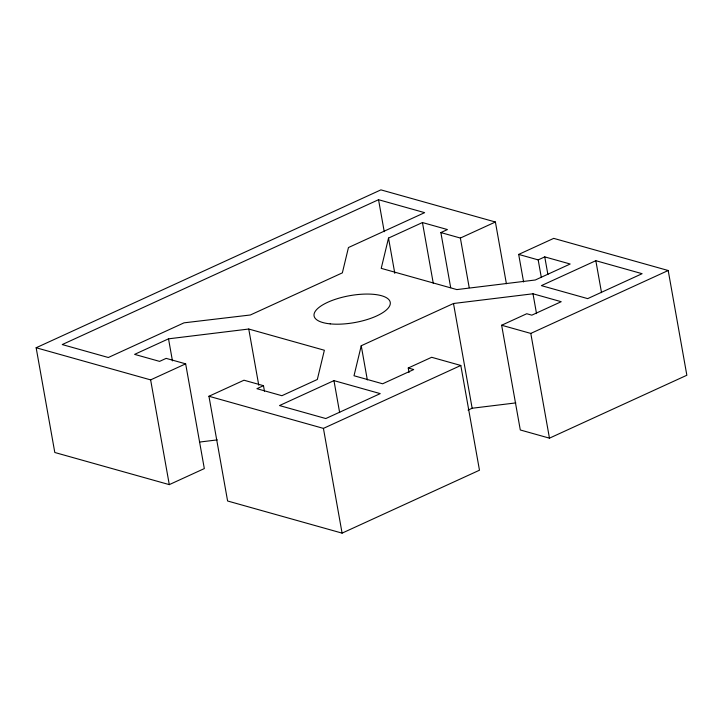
<?xml version="1.0" encoding="UTF-8"?>
<svg xmlns="http://www.w3.org/2000/svg" width="723" height="723" viewBox="0 0 723 723"><rect width="100%" height="100%" fill="white"/><g stroke="black" fill="none" stroke-linecap="round" stroke-linejoin="round"><path stroke-width="1.08" d="M523.597 281.979L518.68 254.415L553.71 238.373L668.197 270.51L686.85 375.246L549.462 438.165L520.298 429.977L501.645 325.242L526.751 313.737L531.821 315.165L561.22 301.699L532.996 293.782L453.493 303.497L361.238 345.748L354.008 375.752L382.63 383.786L413.728 369.543L408.251 368.007L409.037 372.417M450.691 287.7L440.867 232.571L447.438 229.562L422.449 222.548L388.522 238.084L381.22 268.36L456.846 289.589L535.282 280L570.185 264.012L544.753 256.882L538.183 259.891L518.68 254.415M264.455 391.197L263.479 385.684L256.9 388.694L281.889 395.707L317.325 379.485L324.365 350.248L248.748 329.028L168.522 338.834L134.595 354.369L159.584 361.383L166.154 358.373L185.657 363.841L204.32 468.585L169.29 484.627L54.803 452.49L36.15 347.754L380.913 189.869L495.4 222.006L506.398 283.75M378.545 199.711L62.223 344.564L108.323 357.505L184.022 322.838L250.339 314.993L342.359 272.86L348.459 247.537L424.645 212.652L378.545 199.711L384.238 231.685M36.15 347.754L150.628 379.882L185.657 363.841M440.867 232.571L460.37 238.048L495.4 222.006M408.251 368.007L431.658 357.289L460.813 365.467L479.476 470.212L342.087 533.131L227.6 500.994L208.947 396.258L243.976 380.217L263.479 385.684M333.954 380.623L279.503 405.558L325.802 418.545L380.244 393.619L333.954 380.623L339.647 412.598M595.833 260.696L541.382 285.63L587.682 298.626L642.123 273.692L595.833 260.696L601.527 292.67M208.947 396.258L323.425 428.387L460.813 365.467M501.645 325.242L530.799 333.42L668.197 270.51M468.043 410.122L472.146 408.242L515.824 402.901M199.44 442.078L217.271 439.891M544.753 256.882L547.898 274.523M538.183 259.891L541.328 277.533M532.996 293.782L536.529 313.628M530.799 333.42L549.462 438.165M460.37 238.048L469.209 287.664M453.493 303.497L472.146 408.242M422.449 222.548L433.249 283.19M388.522 238.084L394.803 273.366M361.238 345.748L367.329 379.918M323.425 428.387L342.087 533.131M248.748 329.028L258.771 385.26M168.522 338.834L172.454 360.885M150.628 379.882L169.29 484.627M330.185 323.868A38.671 13.665 -10.1 0 0 390.158 304.482A38.671 13.665 -10.1 0 0 336.168 299.033A38.671 13.665 -10.1 0 0 330.185 323.868"/></g></svg>
